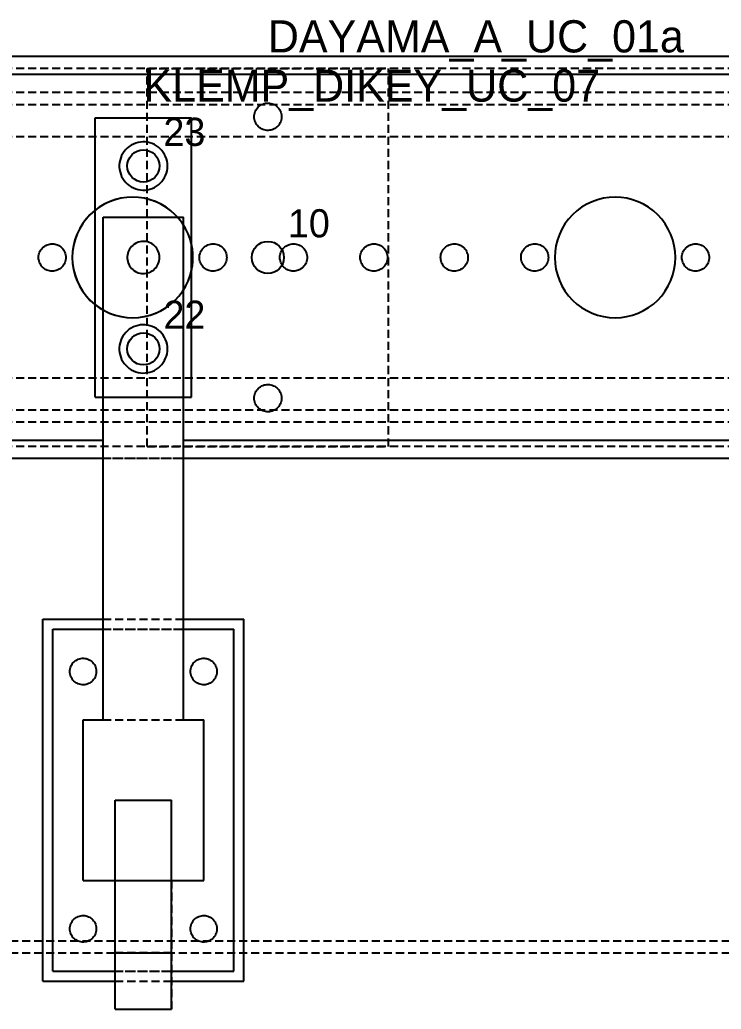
# Model space of a CAD drawing. Header units: metres. Extents: x -200 to 4040, y -1684 to 360.
# Drawn here: x 2793.4 to 2967.9, y -187 to 59.1 of the extents above; entities that cross this region are included whole.
import ezdxf

# ---------------------------------------------------------------- set-up
doc = ezdxf.new("R2010")
doc.units = ezdxf.units.M
doc.linetypes.add('DASHED2', pattern=[3, 2, -1])
for name, color, linetype in [('GIZLI', 8, 'DASHED2'), ('GORUNEN', 7, 'Continuous'), ('REFERANS', 6, 'Continuous'), ('TEGET', 9, 'Continuous'), ('YAZI', 3, 'Continuous')]:
    doc.layers.add(name, color=color, linetype=linetype)

msp = doc.modelspace()

# ---------------------------------------------------------------- linework, layer by layer
at = {"layer": 'GIZLI'}
for points in [[(3061.5, 50), (1121.5, 50)], [(3061.5, 50), (1121.5, 50)], [(3061.5, 50), (1121.5, 50)], [(3061.5, 47), (1121.5, 47)], [(3061.5, 47), (1121.5, 47)], [(3061.5, 47), (1121.5, 47)], [(3061.5, 47), (1121.5, 47)], [(2825.13, -47), (2825.13, 47)], [(2825.13, -47), (2825.13, 47)], [(2825.13, 47), (2885.13, 47)], [(2825.13, 47), (2885.13, 47)], [(2885.13, -47), (2885.13, 47)], [(2885.13, -47), (2885.13, 47)], [(3061.5, 41), (1121.5, 41)], [(3061.5, 38), (1121.5, 38)], [(2851.73, 35), (2851.747, 35.339), (2851.798, 35.674), (2851.881, 36.002), (2851.997, 36.321), (2852.144, 36.626), (2852.321, 36.915), (2852.526, 37.185), (2852.756, 37.434), (2853.011, 37.658), (2853.286, 37.856), (2853.579, 38.026), (2853.888, 38.165), (2854.21, 38.273), (2854.54, 38.348), (2854.876, 38.39), (2855.215, 38.399), (2855.553, 38.374), (2855.887, 38.315), (2856.213, 38.223), (2856.529, 38.099), (2856.83, 37.944), (2857.115, 37.761), (2857.38, 37.549), (2857.623, 37.313), (2857.841, 37.053), (2858.032, 36.773), (2858.194, 36.475), (2858.325, 36.163), (2858.425, 35.839), (2858.492, 35.507), (2858.526, 35.169), (2858.526, 34.831), (2858.492, 34.493), (2858.425, 34.161), (2858.325, 33.837), (2858.194, 33.525), (2858.032, 33.227), (2857.841, 32.947), (2857.623, 32.687), (2857.38, 32.451), (2857.115, 32.239), (2856.83, 32.056), (2856.529, 31.901), (2856.213, 31.777), (2855.887, 31.685), (2855.553, 31.626), (2855.215, 31.601), (2854.876, 31.61), (2854.54, 31.652), (2854.21, 31.727), (2853.888, 31.835), (2853.579, 31.974), (2853.286, 32.144), (2853.011, 32.342), (2852.756, 32.566), (2852.526, 32.815), (2852.321, 33.085), (2852.144, 33.374), (2851.997, 33.679), (2851.881, 33.998), (2851.798, 34.326), (2851.747, 34.661), (2851.73, 35)], [(2851.73, 35), (2851.747, 35.339), (2851.798, 35.674), (2851.881, 36.002), (2851.997, 36.321), (2852.144, 36.626), (2852.321, 36.915), (2852.526, 37.185), (2852.756, 37.434), (2853.011, 37.658), (2853.286, 37.856), (2853.579, 38.026), (2853.888, 38.165), (2854.21, 38.273), (2854.54, 38.348), (2854.876, 38.39), (2855.215, 38.399), (2855.553, 38.374), (2855.887, 38.315), (2856.213, 38.223), (2856.529, 38.099), (2856.83, 37.944), (2857.115, 37.761), (2857.38, 37.549), (2857.623, 37.313), (2857.841, 37.053), (2858.032, 36.773), (2858.194, 36.475), (2858.325, 36.163), (2858.425, 35.839), (2858.492, 35.507), (2858.526, 35.169), (2858.526, 34.831), (2858.492, 34.493), (2858.425, 34.161), (2858.325, 33.837), (2858.194, 33.525), (2858.032, 33.227), (2857.841, 32.947), (2857.623, 32.687), (2857.38, 32.451), (2857.115, 32.239), (2856.83, 32.056), (2856.529, 31.901), (2856.213, 31.777), (2855.887, 31.685), (2855.553, 31.626), (2855.215, 31.601), (2854.876, 31.61), (2854.54, 31.652), (2854.21, 31.727), (2853.888, 31.835), (2853.579, 31.974), (2853.286, 32.144), (2853.011, 32.342), (2852.756, 32.566), (2852.526, 32.815), (2852.321, 33.085), (2852.144, 33.374), (2851.997, 33.679), (2851.881, 33.998), (2851.798, 34.326), (2851.747, 34.661), (2851.73, 35)], [(2812.175, -34.75), (2812.175, 34.75)], [(2812.175, 34.75), (2836.175, 34.75)], [(2836.175, -34.75), (2836.175, 34.75)], [(3061.5, 30), (1121.5, 30)], [(3061.5, 30), (1121.5, 30)], [(2830.175, 22.75), (2830.145, 23.347), (2830.056, 23.939), (2829.908, 24.519), (2829.704, 25.081), (2829.444, 25.62), (2829.132, 26.13), (2828.771, 26.607), (2828.364, 27.045), (2827.916, 27.441), (2827.43, 27.79), (2826.912, 28.089), (2826.367, 28.335), (2825.8, 28.526), (2825.217, 28.659), (2824.623, 28.733), (2824.025, 28.748), (2823.429, 28.703), (2822.84, 28.6), (2822.264, 28.438), (2821.707, 28.219), (2821.175, 27.946), (2820.673, 27.622), (2820.205, 27.249), (2819.777, 26.831), (2819.392, 26.373), (2819.055, 25.879), (2818.769, 25.353), (2818.537, 24.802), (2818.361, 24.231), (2818.242, 23.644), (2818.182, 23.049), (2818.182, 22.451), (2818.242, 21.856), (2818.361, 21.269), (2818.537, 20.698), (2818.769, 20.147), (2819.055, 19.621), (2819.392, 19.127), (2819.777, 18.669), (2820.205, 18.251), (2820.673, 17.878), (2821.175, 17.554), (2821.707, 17.281), (2822.264, 17.062), (2822.84, 16.9), (2823.429, 16.797), (2824.025, 16.752), (2824.623, 16.767), (2825.217, 16.841), (2825.8, 16.974), (2826.367, 17.165), (2826.912, 17.411), (2827.43, 17.71), (2827.916, 18.059), (2828.364, 18.455), (2828.771, 18.893), (2829.132, 19.37), (2829.444, 19.88), (2829.704, 20.419), (2829.908, 20.981), (2830.056, 21.561), (2830.145, 22.153), (2830.175, 22.75)], [(2830.175, 22.75), (2830.145, 23.347), (2830.056, 23.939), (2829.908, 24.519), (2829.704, 25.081), (2829.444, 25.62), (2829.132, 26.13), (2828.771, 26.607), (2828.364, 27.045), (2827.916, 27.441), (2827.43, 27.79), (2826.912, 28.089), (2826.367, 28.335), (2825.8, 28.526), (2825.217, 28.659), (2824.623, 28.733), (2824.025, 28.748), (2823.429, 28.703), (2822.84, 28.6), (2822.264, 28.438), (2821.707, 28.219), (2821.175, 27.946), (2820.673, 27.622), (2820.205, 27.249), (2819.777, 26.831), (2819.392, 26.373), (2819.055, 25.879), (2818.769, 25.353), (2818.537, 24.802), (2818.361, 24.231), (2818.242, 23.644), (2818.182, 23.049), (2818.182, 22.451), (2818.242, 21.856), (2818.361, 21.269), (2818.537, 20.698), (2818.769, 20.147), (2819.055, 19.621), (2819.392, 19.127), (2819.777, 18.669), (2820.205, 18.251), (2820.673, 17.878), (2821.175, 17.554), (2821.707, 17.281), (2822.264, 17.062), (2822.84, 16.9), (2823.429, 16.797), (2824.025, 16.752), (2824.623, 16.767), (2825.217, 16.841), (2825.8, 16.974), (2826.367, 17.165), (2826.912, 17.411), (2827.43, 17.71), (2827.916, 18.059), (2828.364, 18.455), (2828.771, 18.893), (2829.132, 19.37), (2829.444, 19.88), (2829.704, 20.419), (2829.908, 20.981), (2830.056, 21.561), (2830.145, 22.153), (2830.175, 22.75)], [(2821.5, 15), (2820.03, 14.928), (2818.574, 14.712), (2817.146, 14.354), (2815.76, 13.858), (2814.429, 13.229), (2813.166, 12.472), (2811.984, 11.595), (2810.893, 10.607), (2809.905, 9.516), (2809.028, 8.334), (2808.271, 7.071), (2807.642, 5.74), (2807.146, 4.354), (2806.788, 2.926), (2806.572, 1.47), (2806.5, 0)], [(2821.5, 15), (2820.065, 14.931), (2818.642, 14.725), (2817.246, 14.384), (2815.89, 13.911), (2814.584, 13.311), (2813.342, 12.588), (2812.175, 11.749)], [(2836.175, 3.106), (2835.804, 4.517), (2835.297, 5.885), (2834.66, 7.197), (2833.899, 8.442), (2833.02, 9.607), (2832.032, 10.68), (2830.945, 11.653), (2829.768, 12.515), (2828.513, 13.259), (2827.192, 13.878), (2825.817, 14.365), (2824.401, 14.717), (2822.957, 14.929), (2821.5, 15)], [(2836.5, 0), (2836.428, 1.47), (2836.212, 2.926), (2835.854, 4.354), (2835.358, 5.74), (2834.729, 7.071), (2833.972, 8.334), (2833.095, 9.516), (2832.107, 10.607), (2831.016, 11.595), (2829.834, 12.472), (2828.571, 13.229), (2827.24, 13.858), (2825.854, 14.354), (2824.426, 14.712), (2822.97, 14.928), (2821.5, 15)], [(2941.5, 15), (2940.03, 14.928), (2938.574, 14.712), (2937.146, 14.354), (2935.76, 13.858), (2934.429, 13.229), (2933.166, 12.472), (2931.984, 11.595), (2930.893, 10.607), (2929.905, 9.516), (2929.028, 8.334), (2928.271, 7.071), (2927.642, 5.74), (2927.146, 4.354), (2926.788, 2.926), (2926.572, 1.47), (2926.5, 0)], [(2956.5, 0), (2956.428, 1.47), (2956.212, 2.926), (2955.854, 4.354), (2955.358, 5.74), (2954.729, 7.071), (2953.972, 8.334), (2953.095, 9.516), (2952.107, 10.607), (2951.016, 11.595), (2949.834, 12.472), (2948.571, 13.229), (2947.24, 13.858), (2945.854, 14.354), (2944.426, 14.712), (2942.97, 14.928), (2941.5, 15)], [(2814.175, -115), (2814.175, 10)], [(2814.175, 10), (2834.175, 10)], [(2834.175, -115), (2834.175, 10)], [(2799.87, -2.984), (2799.585, -2.81), (2799.319, -2.608), (2799.074, -2.382), (2798.852, -2.133), (2798.656, -1.863), (2798.487, -1.575), (2798.347, -1.272), (2798.238, -0.957), (2798.159, -0.633), (2798.113, -0.302), (2798.1, 0.031), (2798.12, 0.364), (2798.172, 0.694), (2798.256, 1.017), (2798.371, 1.33), (2798.516, 1.63), (2798.69, 1.915), (2798.892, 2.181), (2799.118, 2.426), (2799.367, 2.648), (2799.637, 2.844), (2799.925, 3.013), (2800.228, 3.153), (2800.543, 3.262), (2800.867, 3.341), (2801.198, 3.387), (2801.531, 3.4), (2801.864, 3.38), (2802.194, 3.328), (2802.517, 3.244), (2802.83, 3.129), (2803.13, 2.984)], [(2803.13, 2.984), (2803.415, 2.81), (2803.681, 2.608), (2803.926, 2.382), (2804.148, 2.133), (2804.344, 1.863), (2804.513, 1.575), (2804.653, 1.272), (2804.762, 0.957), (2804.841, 0.633), (2804.887, 0.302), (2804.9, -0.031), (2804.88, -0.364), (2804.828, -0.694), (2804.744, -1.017), (2804.629, -1.33), (2804.484, -1.63), (2804.31, -1.915), (2804.108, -2.181), (2803.882, -2.426), (2803.633, -2.648), (2803.363, -2.844), (2803.075, -3.013), (2802.772, -3.153), (2802.457, -3.262), (2802.133, -3.341), (2801.802, -3.387), (2801.469, -3.4), (2801.136, -3.38), (2800.806, -3.328), (2800.483, -3.244), (2800.17, -3.129), (2799.87, -2.984)], [(2828.175, 0), (2828.155, 0.398), (2828.096, 0.793), (2827.997, 1.179), (2827.861, 1.554), (2827.688, 1.913), (2827.48, 2.253), (2827.239, 2.571), (2826.968, 2.863), (2826.669, 3.127), (2826.345, 3.36), (2826, 3.559), (2825.636, 3.723), (2825.258, 3.85), (2824.87, 3.939), (2824.474, 3.989), (2824.075, 3.999), (2823.678, 3.969), (2823.285, 3.9), (2822.901, 3.792), (2822.53, 3.646), (2822.175, 3.464), (2821.84, 3.248), (2821.528, 2.999), (2821.243, 2.721), (2820.986, 2.415), (2820.762, 2.086), (2820.571, 1.736), (2820.416, 1.368), (2820.299, 0.987), (2820.22, 0.596), (2820.18, 0.199), (2820.18, -0.199), (2820.22, -0.596), (2820.299, -0.987), (2820.416, -1.368), (2820.571, -1.736), (2820.762, -2.086), (2820.986, -2.415), (2821.243, -2.721), (2821.528, -2.999), (2821.84, -3.248), (2822.175, -3.464), (2822.53, -3.646), (2822.901, -3.792), (2823.285, -3.9), (2823.678, -3.969), (2824.075, -3.999), (2824.474, -3.989), (2824.87, -3.939), (2825.258, -3.85), (2825.636, -3.723), (2826, -3.559), (2826.345, -3.36), (2826.669, -3.127), (2826.968, -2.863), (2827.239, -2.571), (2827.48, -2.253), (2827.688, -1.913), (2827.861, -1.554), (2827.997, -1.179), (2828.096, -0.793), (2828.155, -0.398), (2828.175, 0)], [(2828.175, 0), (2828.155, 0.398), (2828.096, 0.793), (2827.997, 1.179), (2827.861, 1.554), (2827.688, 1.913), (2827.48, 2.253), (2827.239, 2.571), (2826.968, 2.863), (2826.669, 3.127), (2826.345, 3.36), (2826, 3.559), (2825.636, 3.723), (2825.258, 3.85), (2824.87, 3.939), (2824.474, 3.989), (2824.075, 3.999), (2823.678, 3.969), (2823.285, 3.9), (2822.901, 3.792), (2822.53, 3.646), (2822.175, 3.464), (2821.84, 3.248), (2821.528, 2.999), (2821.243, 2.721), (2820.986, 2.415), (2820.762, 2.086), (2820.571, 1.736), (2820.416, 1.368), (2820.299, 0.987), (2820.22, 0.596), (2820.18, 0.199), (2820.18, -0.199), (2820.22, -0.596), (2820.299, -0.987), (2820.416, -1.368), (2820.571, -1.736), (2820.762, -2.086), (2820.986, -2.415), (2821.243, -2.721), (2821.528, -2.999), (2821.84, -3.248), (2822.175, -3.464), (2822.53, -3.646), (2822.901, -3.792), (2823.285, -3.9), (2823.678, -3.969), (2824.075, -3.999), (2824.474, -3.989), (2824.87, -3.939), (2825.258, -3.85), (2825.636, -3.723), (2826, -3.559), (2826.345, -3.36), (2826.669, -3.127), (2826.968, -2.863), (2827.239, -2.571), (2827.48, -2.253), (2827.688, -1.913), (2827.861, -1.554), (2827.997, -1.179), (2828.096, -0.793), (2828.155, -0.398), (2828.175, 0)], [(2839.87, -2.984), (2839.585, -2.81), (2839.319, -2.608), (2839.074, -2.382), (2838.852, -2.133), (2838.656, -1.863), (2838.487, -1.575), (2838.347, -1.272), (2838.238, -0.957), (2838.159, -0.633), (2838.113, -0.302), (2838.1, 0.031), (2838.12, 0.364), (2838.172, 0.694), (2838.256, 1.017), (2838.371, 1.33), (2838.516, 1.63), (2838.69, 1.915), (2838.892, 2.181), (2839.118, 2.426), (2839.367, 2.648), (2839.637, 2.844), (2839.925, 3.013), (2840.228, 3.153), (2840.543, 3.262), (2840.867, 3.341), (2841.198, 3.387), (2841.531, 3.4), (2841.864, 3.38), (2842.194, 3.328), (2842.517, 3.244), (2842.83, 3.129), (2843.13, 2.984)], [(2843.13, 2.984), (2843.415, 2.81), (2843.681, 2.608), (2843.926, 2.382), (2844.148, 2.133), (2844.344, 1.863), (2844.513, 1.575), (2844.653, 1.272), (2844.762, 0.957), (2844.841, 0.633), (2844.887, 0.302), (2844.9, -0.031), (2844.88, -0.364), (2844.828, -0.694), (2844.744, -1.017), (2844.629, -1.33), (2844.484, -1.63), (2844.31, -1.915), (2844.108, -2.181), (2843.882, -2.426), (2843.633, -2.648), (2843.363, -2.844), (2843.075, -3.013), (2842.772, -3.153), (2842.457, -3.262), (2842.133, -3.341), (2841.802, -3.387), (2841.469, -3.4), (2841.136, -3.38), (2840.806, -3.328), (2840.483, -3.244), (2840.17, -3.129), (2839.87, -2.984)], [(2859.87, -2.984), (2859.585, -2.81), (2859.319, -2.608), (2859.074, -2.382), (2858.852, -2.133), (2858.656, -1.863), (2858.487, -1.575), (2858.347, -1.272), (2858.238, -0.957), (2858.159, -0.633), (2858.113, -0.302), (2858.1, 0.031), (2858.12, 0.364), (2858.172, 0.694), (2858.256, 1.017), (2858.371, 1.33), (2858.516, 1.63), (2858.69, 1.915), (2858.892, 2.181), (2859.118, 2.426), (2859.367, 2.648), (2859.637, 2.844), (2859.925, 3.013), (2860.228, 3.153), (2860.543, 3.262), (2860.867, 3.341), (2861.198, 3.387), (2861.531, 3.4), (2861.864, 3.38), (2862.194, 3.328), (2862.517, 3.244), (2862.83, 3.129), (2863.13, 2.984)], [(2863.13, 2.984), (2863.415, 2.81), (2863.681, 2.608), (2863.926, 2.382), (2864.148, 2.133), (2864.344, 1.863), (2864.513, 1.575), (2864.653, 1.272), (2864.762, 0.957), (2864.841, 0.633), (2864.887, 0.302), (2864.9, -0.031), (2864.88, -0.364), (2864.828, -0.694), (2864.744, -1.017), (2864.629, -1.33), (2864.484, -1.63), (2864.31, -1.915), (2864.108, -2.181), (2863.882, -2.426), (2863.633, -2.648), (2863.363, -2.844), (2863.075, -3.013), (2862.772, -3.153), (2862.457, -3.262), (2862.133, -3.341), (2861.802, -3.387), (2861.469, -3.4), (2861.136, -3.38), (2860.806, -3.328), (2860.483, -3.244), (2860.17, -3.129), (2859.87, -2.984)], [(2879.87, -2.984), (2879.585, -2.81), (2879.319, -2.608), (2879.074, -2.382), (2878.852, -2.133), (2878.656, -1.863), (2878.487, -1.575), (2878.347, -1.272), (2878.238, -0.957), (2878.159, -0.633), (2878.113, -0.302), (2878.1, 0.031), (2878.12, 0.364), (2878.172, 0.694), (2878.256, 1.017), (2878.371, 1.33), (2878.516, 1.63), (2878.69, 1.915), (2878.892, 2.181), (2879.118, 2.426), (2879.367, 2.648), (2879.637, 2.844), (2879.925, 3.013), (2880.228, 3.153), (2880.543, 3.262), (2880.867, 3.341), (2881.198, 3.387), (2881.531, 3.4), (2881.864, 3.38), (2882.194, 3.328), (2882.517, 3.244), (2882.83, 3.129), (2883.13, 2.984)], [(2883.13, 2.984), (2883.415, 2.81), (2883.681, 2.608), (2883.926, 2.382), (2884.148, 2.133), (2884.344, 1.863), (2884.513, 1.575), (2884.653, 1.272), (2884.762, 0.957), (2884.841, 0.633), (2884.887, 0.302), (2884.9, -0.031), (2884.88, -0.364), (2884.828, -0.694), (2884.744, -1.017), (2884.629, -1.33), (2884.484, -1.63), (2884.31, -1.915), (2884.108, -2.181), (2883.882, -2.426), (2883.633, -2.648), (2883.363, -2.844), (2883.075, -3.013), (2882.772, -3.153), (2882.457, -3.262), (2882.133, -3.341), (2881.802, -3.387), (2881.469, -3.4), (2881.136, -3.38), (2880.806, -3.328), (2880.483, -3.244), (2880.17, -3.129), (2879.87, -2.984)], [(2899.87, -2.984), (2899.585, -2.81), (2899.319, -2.608), (2899.074, -2.382), (2898.852, -2.133), (2898.656, -1.863), (2898.487, -1.575), (2898.347, -1.272), (2898.238, -0.957), (2898.159, -0.633), (2898.113, -0.302), (2898.1, 0.031), (2898.12, 0.364), (2898.172, 0.694), (2898.256, 1.017), (2898.371, 1.33), (2898.516, 1.63), (2898.69, 1.915), (2898.892, 2.181), (2899.118, 2.426), (2899.367, 2.648), (2899.637, 2.844), (2899.925, 3.013), (2900.228, 3.153), (2900.543, 3.262), (2900.867, 3.341), (2901.198, 3.387), (2901.531, 3.4), (2901.864, 3.38), (2902.194, 3.328), (2902.517, 3.244), (2902.83, 3.129), (2903.13, 2.984)], [(2903.13, 2.984), (2903.415, 2.81), (2903.681, 2.608), (2903.926, 2.382), (2904.148, 2.133), (2904.344, 1.863), (2904.513, 1.575), (2904.653, 1.272), (2904.762, 0.957), (2904.841, 0.633), (2904.887, 0.302), (2904.9, -0.031), (2904.88, -0.364), (2904.828, -0.694), (2904.744, -1.017), (2904.629, -1.33), (2904.484, -1.63), (2904.31, -1.915), (2904.108, -2.181), (2903.882, -2.426), (2903.633, -2.648), (2903.363, -2.844), (2903.075, -3.013), (2902.772, -3.153), (2902.457, -3.262), (2902.133, -3.341), (2901.802, -3.387), (2901.469, -3.4), (2901.136, -3.38), (2900.806, -3.328), (2900.483, -3.244), (2900.17, -3.129), (2899.87, -2.984)], [(2919.87, -2.984), (2919.585, -2.81), (2919.319, -2.608), (2919.074, -2.382), (2918.852, -2.133), (2918.656, -1.863), (2918.487, -1.575), (2918.347, -1.272), (2918.238, -0.957), (2918.159, -0.633), (2918.113, -0.302), (2918.1, 0.031), (2918.12, 0.364), (2918.172, 0.694), (2918.256, 1.017), (2918.371, 1.33), (2918.516, 1.63), (2918.69, 1.915), (2918.892, 2.181), (2919.118, 2.426), (2919.367, 2.648), (2919.637, 2.844), (2919.925, 3.013), (2920.228, 3.153), (2920.543, 3.262), (2920.867, 3.341), (2921.198, 3.387), (2921.531, 3.4), (2921.864, 3.38), (2922.194, 3.328), (2922.517, 3.244), (2922.83, 3.129), (2923.13, 2.984)], [(2923.13, 2.984), (2923.415, 2.81), (2923.681, 2.608), (2923.926, 2.382), (2924.148, 2.133), (2924.344, 1.863), (2924.513, 1.575), (2924.653, 1.272), (2924.762, 0.957), (2924.841, 0.633), (2924.887, 0.302), (2924.9, -0.031), (2924.88, -0.364), (2924.828, -0.694), (2924.744, -1.017), (2924.629, -1.33), (2924.484, -1.63), (2924.31, -1.915), (2924.108, -2.181), (2923.882, -2.426), (2923.633, -2.648), (2923.363, -2.844), (2923.075, -3.013), (2922.772, -3.153), (2922.457, -3.262), (2922.133, -3.341), (2921.802, -3.387), (2921.469, -3.4), (2921.136, -3.38), (2920.806, -3.328), (2920.483, -3.244), (2920.17, -3.129), (2919.87, -2.984)], [(2959.87, -2.984), (2959.585, -2.81), (2959.319, -2.608), (2959.074, -2.382), (2958.852, -2.133), (2958.656, -1.863), (2958.487, -1.575), (2958.347, -1.272), (2958.238, -0.957), (2958.159, -0.633), (2958.113, -0.302), (2958.1, 0.031), (2958.12, 0.364), (2958.172, 0.694), (2958.256, 1.017), (2958.371, 1.33), (2958.516, 1.63), (2958.69, 1.915), (2958.892, 2.181), (2959.118, 2.426), (2959.367, 2.648), (2959.637, 2.844), (2959.925, 3.013), (2960.228, 3.153), (2960.543, 3.262), (2960.867, 3.341), (2961.198, 3.387), (2961.531, 3.4), (2961.864, 3.38), (2962.194, 3.328), (2962.517, 3.244), (2962.83, 3.129), (2963.13, 2.984)], [(2963.13, 2.984), (2963.415, 2.81), (2963.681, 2.608), (2963.926, 2.382), (2964.148, 2.133), (2964.344, 1.863), (2964.513, 1.575), (2964.653, 1.272), (2964.762, 0.957), (2964.841, 0.633), (2964.887, 0.302), (2964.9, -0.031), (2964.88, -0.364), (2964.828, -0.694), (2964.744, -1.017), (2964.629, -1.33), (2964.484, -1.63), (2964.31, -1.915), (2964.108, -2.181), (2963.882, -2.426), (2963.633, -2.648), (2963.363, -2.844), (2963.075, -3.013), (2962.772, -3.153), (2962.457, -3.262), (2962.133, -3.341), (2961.802, -3.387), (2961.469, -3.4), (2961.136, -3.38), (2960.806, -3.328), (2960.483, -3.244), (2960.17, -3.129), (2959.87, -2.984)], [(2806.5, 0), (2806.572, -1.47), (2806.788, -2.926), (2807.146, -4.354), (2807.642, -5.74), (2808.271, -7.071), (2809.028, -8.334), (2809.905, -9.516), (2810.893, -10.607), (2811.984, -11.595), (2813.166, -12.472), (2814.429, -13.229), (2815.76, -13.858), (2817.146, -14.354), (2818.574, -14.712), (2820.03, -14.928), (2821.5, -15)], [(2821.5, -15), (2822.97, -14.928), (2824.426, -14.712), (2825.854, -14.354), (2827.24, -13.858), (2828.571, -13.229), (2829.834, -12.472), (2831.016, -11.595), (2832.107, -10.607), (2833.095, -9.516), (2833.972, -8.334), (2834.729, -7.071), (2835.358, -5.74), (2835.854, -4.354), (2836.212, -2.926), (2836.428, -1.47), (2836.5, 0)], [(2926.5, 0), (2926.572, -1.47), (2926.788, -2.926), (2927.146, -4.354), (2927.642, -5.74), (2928.271, -7.071), (2929.028, -8.334), (2929.905, -9.516), (2930.893, -10.607), (2931.984, -11.595), (2933.166, -12.472), (2934.429, -13.229), (2935.76, -13.858), (2937.146, -14.354), (2938.574, -14.712), (2940.03, -14.928), (2941.5, -15)], [(2941.5, -15), (2942.97, -14.928), (2944.426, -14.712), (2945.854, -14.354), (2947.24, -13.858), (2948.571, -13.229), (2949.834, -12.472), (2951.016, -11.595), (2952.107, -10.607), (2953.095, -9.516), (2953.972, -8.334), (2954.729, -7.071), (2955.358, -5.74), (2955.854, -4.354), (2956.212, -2.926), (2956.428, -1.47), (2956.5, 0)], [(2821.5, -15), (2822.957, -14.929), (2824.401, -14.717), (2825.817, -14.365), (2827.192, -13.878), (2828.513, -13.259), (2829.768, -12.515), (2830.945, -11.653), (2832.032, -10.68), (2833.02, -9.607), (2833.899, -8.442), (2834.66, -7.197), (2835.297, -5.885), (2835.804, -4.517), (2836.175, -3.106)], [(2812.175, -11.749), (2813.342, -12.588), (2814.584, -13.311), (2815.89, -13.911), (2817.246, -14.384), (2818.642, -14.725), (2820.065, -14.931), (2821.5, -15)], [(2830.175, -22.75), (2830.145, -22.153), (2830.056, -21.561), (2829.908, -20.981), (2829.704, -20.419), (2829.444, -19.88), (2829.132, -19.37), (2828.771, -18.893), (2828.364, -18.455), (2827.916, -18.059), (2827.43, -17.71), (2826.912, -17.411), (2826.367, -17.165), (2825.8, -16.974), (2825.217, -16.841), (2824.623, -16.767), (2824.025, -16.752), (2823.429, -16.797), (2822.84, -16.9), (2822.264, -17.062), (2821.707, -17.281), (2821.175, -17.554), (2820.673, -17.878), (2820.205, -18.251), (2819.777, -18.669), (2819.392, -19.127), (2819.055, -19.621), (2818.769, -20.147), (2818.537, -20.698), (2818.361, -21.269), (2818.242, -21.856), (2818.182, -22.451), (2818.182, -23.049), (2818.242, -23.644), (2818.361, -24.231), (2818.537, -24.802), (2818.769, -25.353), (2819.055, -25.879), (2819.392, -26.373), (2819.777, -26.831), (2820.205, -27.249), (2820.673, -27.622), (2821.175, -27.946), (2821.707, -28.219), (2822.264, -28.438), (2822.84, -28.6), (2823.429, -28.703), (2824.025, -28.748), (2824.623, -28.733), (2825.217, -28.659), (2825.8, -28.526), (2826.367, -28.335), (2826.912, -28.089), (2827.43, -27.79), (2827.916, -27.441), (2828.364, -27.045), (2828.771, -26.607), (2829.132, -26.13), (2829.444, -25.62), (2829.704, -25.081), (2829.908, -24.519), (2830.056, -23.939), (2830.145, -23.347), (2830.175, -22.75)], [(2830.175, -22.75), (2830.145, -22.153), (2830.056, -21.561), (2829.908, -20.981), (2829.704, -20.419), (2829.444, -19.88), (2829.132, -19.37), (2828.771, -18.893), (2828.364, -18.455), (2827.916, -18.059), (2827.43, -17.71), (2826.912, -17.411), (2826.367, -17.165), (2825.8, -16.974), (2825.217, -16.841), (2824.623, -16.767), (2824.025, -16.752), (2823.429, -16.797), (2822.84, -16.9), (2822.264, -17.062), (2821.707, -17.281), (2821.175, -17.554), (2820.673, -17.878), (2820.205, -18.251), (2819.777, -18.669), (2819.392, -19.127), (2819.055, -19.621), (2818.769, -20.147), (2818.537, -20.698), (2818.361, -21.269), (2818.242, -21.856), (2818.182, -22.451), (2818.182, -23.049), (2818.242, -23.644), (2818.361, -24.231), (2818.537, -24.802), (2818.769, -25.353), (2819.055, -25.879), (2819.392, -26.373), (2819.777, -26.831), (2820.205, -27.249), (2820.673, -27.622), (2821.175, -27.946), (2821.707, -28.219), (2822.264, -28.438), (2822.84, -28.6), (2823.429, -28.703), (2824.025, -28.748), (2824.623, -28.733), (2825.217, -28.659), (2825.8, -28.526), (2826.367, -28.335), (2826.912, -28.089), (2827.43, -27.79), (2827.916, -27.441), (2828.364, -27.045), (2828.771, -26.607), (2829.132, -26.13), (2829.444, -25.62), (2829.704, -25.081), (2829.908, -24.519), (2830.056, -23.939), (2830.145, -23.347), (2830.175, -22.75)], [(3061.5, -30), (1121.5, -30)], [(3061.5, -30), (1121.5, -30)], [(2851.73, -35), (2851.747, -34.661), (2851.798, -34.326), (2851.881, -33.998), (2851.997, -33.679), (2852.144, -33.374), (2852.321, -33.085), (2852.526, -32.815), (2852.756, -32.566), (2853.011, -32.342), (2853.286, -32.144), (2853.579, -31.974), (2853.888, -31.835), (2854.21, -31.727), (2854.54, -31.652), (2854.876, -31.61), (2855.215, -31.601), (2855.553, -31.626), (2855.887, -31.685), (2856.213, -31.777), (2856.529, -31.901), (2856.83, -32.056), (2857.115, -32.239), (2857.38, -32.451), (2857.623, -32.687), (2857.841, -32.947), (2858.032, -33.227), (2858.194, -33.525), (2858.325, -33.837), (2858.425, -34.161), (2858.492, -34.493), (2858.526, -34.831), (2858.526, -35.169), (2858.492, -35.507), (2858.425, -35.839), (2858.325, -36.163), (2858.194, -36.475), (2858.032, -36.773), (2857.841, -37.053), (2857.623, -37.313), (2857.38, -37.549), (2857.115, -37.761), (2856.83, -37.944), (2856.529, -38.099), (2856.213, -38.223), (2855.887, -38.315), (2855.553, -38.374), (2855.215, -38.399), (2854.876, -38.39), (2854.54, -38.348), (2854.21, -38.273), (2853.888, -38.165), (2853.579, -38.026), (2853.286, -37.856), (2853.011, -37.658), (2852.756, -37.434), (2852.526, -37.185), (2852.321, -36.915), (2852.144, -36.626), (2851.997, -36.321), (2851.881, -36.002), (2851.798, -35.674), (2851.747, -35.339), (2851.73, -35)], [(2851.73, -35), (2851.747, -34.661), (2851.798, -34.326), (2851.881, -33.998), (2851.997, -33.679), (2852.144, -33.374), (2852.321, -33.085), (2852.526, -32.815), (2852.756, -32.566), (2853.011, -32.342), (2853.286, -32.144), (2853.579, -31.974), (2853.888, -31.835), (2854.21, -31.727), (2854.54, -31.652), (2854.876, -31.61), (2855.215, -31.601), (2855.553, -31.626), (2855.887, -31.685), (2856.213, -31.777), (2856.529, -31.901), (2856.83, -32.056), (2857.115, -32.239), (2857.38, -32.451), (2857.623, -32.687), (2857.841, -32.947), (2858.032, -33.227), (2858.194, -33.525), (2858.325, -33.837), (2858.425, -34.161), (2858.492, -34.493), (2858.526, -34.831), (2858.526, -35.169), (2858.492, -35.507), (2858.425, -35.839), (2858.325, -36.163), (2858.194, -36.475), (2858.032, -36.773), (2857.841, -37.053), (2857.623, -37.313), (2857.38, -37.549), (2857.115, -37.761), (2856.83, -37.944), (2856.529, -38.099), (2856.213, -38.223), (2855.887, -38.315), (2855.553, -38.374), (2855.215, -38.399), (2854.876, -38.39), (2854.54, -38.348), (2854.21, -38.273), (2853.888, -38.165), (2853.579, -38.026), (2853.286, -37.856), (2853.011, -37.658), (2852.756, -37.434), (2852.526, -37.185), (2852.321, -36.915), (2852.144, -36.626), (2851.997, -36.321), (2851.881, -36.002), (2851.798, -35.674), (2851.747, -35.339), (2851.73, -35)], [(2812.175, -34.75), (2836.175, -34.75)], [(2814.175, -34.75), (2834.175, -34.75)], [(3061.5, -38), (1121.5, -38)], [(3061.5, -41), (1121.5, -41)], [(3061.5, -47), (1121.5, -47)], [(3061.5, -47), (1121.5, -47)], [(3061.5, -47), (1121.5, -47)], [(3061.5, -47), (1121.5, -47)], [(2825.13, -47), (2885.13, -47)], [(2825.13, -47), (2885.13, -47)], [(3061.5, -50), (1121.5, -50)], [(3061.5, -50), (1121.5, -50)], [(3061.5, -50), (1121.5, -50)], [(2834.175, -50), (2814.175, -50)], [(2799.175, -180), (2799.175, -90)], [(2799.175, -90), (2849.175, -90)], [(2814.175, -90), (2834.175, -90)], [(2849.175, -180), (2849.175, -90)], [(2801.675, -177.5), (2801.675, -92.5)], [(2801.675, -92.5), (2846.675, -92.5)], [(2814.175, -92.5), (2834.175, -92.5)], [(2846.675, -177.5), (2846.675, -92.5)], [(2805.875, -103), (2805.891, -102.671), (2805.94, -102.346), (2806.022, -102.027), (2806.134, -101.718), (2806.277, -101.422), (2806.448, -101.141), (2806.647, -100.879), (2806.871, -100.638), (2807.117, -100.42), (2807.385, -100.228), (2807.67, -100.063), (2807.969, -99.928), (2808.281, -99.823), (2808.602, -99.75), (2808.928, -99.709), (2809.257, -99.701), (2809.585, -99.726), (2809.909, -99.783), (2810.226, -99.872), (2810.532, -99.992), (2810.825, -100.142), (2811.101, -100.321), (2811.359, -100.526), (2811.594, -100.755), (2811.806, -101.007), (2811.991, -101.279), (2812.148, -101.568), (2812.276, -101.871), (2812.373, -102.186), (2812.438, -102.508), (2812.471, -102.836), (2812.471, -103.164), (2812.438, -103.492), (2812.373, -103.814), (2812.276, -104.129), (2812.148, -104.432), (2811.991, -104.721), (2811.806, -104.993), (2811.594, -105.245), (2811.359, -105.474), (2811.101, -105.679), (2810.825, -105.858), (2810.532, -106.008), (2810.226, -106.128), (2809.909, -106.217), (2809.585, -106.274), (2809.257, -106.299), (2808.928, -106.291), (2808.602, -106.25), (2808.281, -106.177), (2807.969, -106.072), (2807.67, -105.937), (2807.385, -105.772), (2807.117, -105.58), (2806.871, -105.362), (2806.647, -105.121), (2806.448, -104.859), (2806.277, -104.578), (2806.134, -104.282), (2806.022, -103.973), (2805.94, -103.654), (2805.891, -103.329), (2805.875, -103)], [(2835.875, -103), (2835.891, -102.671), (2835.94, -102.346), (2836.022, -102.027), (2836.134, -101.718), (2836.277, -101.422), (2836.448, -101.141), (2836.647, -100.879), (2836.871, -100.638), (2837.117, -100.42), (2837.385, -100.228), (2837.67, -100.063), (2837.969, -99.928), (2838.281, -99.823), (2838.602, -99.75), (2838.928, -99.709), (2839.257, -99.701), (2839.585, -99.726), (2839.909, -99.783), (2840.226, -99.872), (2840.532, -99.992), (2840.825, -100.142), (2841.101, -100.321), (2841.359, -100.526), (2841.594, -100.755), (2841.806, -101.007), (2841.991, -101.279), (2842.148, -101.568), (2842.276, -101.871), (2842.373, -102.186), (2842.438, -102.508), (2842.471, -102.836), (2842.471, -103.164), (2842.438, -103.492), (2842.373, -103.814), (2842.276, -104.129), (2842.148, -104.432), (2841.991, -104.721), (2841.806, -104.993), (2841.594, -105.245), (2841.359, -105.474), (2841.101, -105.679), (2840.825, -105.858), (2840.532, -106.008), (2840.226, -106.128), (2839.909, -106.217), (2839.585, -106.274), (2839.257, -106.299), (2838.928, -106.291), (2838.602, -106.25), (2838.281, -106.177), (2837.969, -106.072), (2837.67, -105.937), (2837.385, -105.772), (2837.117, -105.58), (2836.871, -105.362), (2836.647, -105.121), (2836.448, -104.859), (2836.277, -104.578), (2836.134, -104.282), (2836.022, -103.973), (2835.94, -103.654), (2835.891, -103.329), (2835.875, -103)], [(2809.175, -155), (2809.175, -115)], [(2814.175, -115), (2834.175, -115)], [(2814.175, -115), (2834.175, -115)], [(2839.175, -155), (2839.175, -115)], [(2817.175, -135), (2831.175, -135)], [(2817.175, -155), (2817.175, -135)], [(2831.175, -155), (2831.175, -135)], [(2809.175, -155), (2839.175, -155)], [(2817.175, -155), (2831.175, -155)], [(2817.175, -187), (2817.175, -155)], [(2831.175, -155), (2831.175, -187)], [(2805.875, -167), (2805.891, -166.671), (2805.94, -166.346), (2806.022, -166.027), (2806.134, -165.718), (2806.277, -165.422), (2806.448, -165.141), (2806.647, -164.879), (2806.871, -164.638), (2807.117, -164.42), (2807.385, -164.228), (2807.67, -164.063), (2807.969, -163.928), (2808.281, -163.823), (2808.602, -163.75), (2808.928, -163.709), (2809.257, -163.701), (2809.585, -163.726), (2809.909, -163.783), (2810.226, -163.872), (2810.532, -163.992), (2810.825, -164.142), (2811.101, -164.321), (2811.359, -164.526), (2811.594, -164.755), (2811.806, -165.007), (2811.991, -165.279), (2812.148, -165.568), (2812.276, -165.871), (2812.373, -166.186), (2812.438, -166.508), (2812.471, -166.836), (2812.471, -167.164), (2812.438, -167.492), (2812.373, -167.814), (2812.276, -168.129), (2812.148, -168.432), (2811.991, -168.721), (2811.806, -168.993), (2811.594, -169.245), (2811.359, -169.474), (2811.101, -169.679), (2810.825, -169.858), (2810.532, -170.008), (2810.226, -170.128), (2809.909, -170.217), (2809.585, -170.274), (2809.257, -170.299), (2808.928, -170.291), (2808.602, -170.25), (2808.281, -170.177), (2807.969, -170.072), (2807.67, -169.937), (2807.385, -169.772), (2807.117, -169.58), (2806.871, -169.362), (2806.647, -169.121), (2806.448, -168.859), (2806.277, -168.578), (2806.134, -168.282), (2806.022, -167.973), (2805.94, -167.654), (2805.891, -167.329), (2805.875, -167)], [(2835.875, -167), (2835.891, -166.671), (2835.94, -166.346), (2836.022, -166.027), (2836.134, -165.718), (2836.277, -165.422), (2836.448, -165.141), (2836.647, -164.879), (2836.871, -164.638), (2837.117, -164.42), (2837.385, -164.228), (2837.67, -164.063), (2837.969, -163.928), (2838.281, -163.823), (2838.602, -163.75), (2838.928, -163.709), (2839.257, -163.701), (2839.585, -163.726), (2839.909, -163.783), (2840.226, -163.872), (2840.532, -163.992), (2840.825, -164.142), (2841.101, -164.321), (2841.359, -164.526), (2841.594, -164.755), (2841.806, -165.007), (2841.991, -165.279), (2842.148, -165.568), (2842.276, -165.871), (2842.373, -166.186), (2842.438, -166.508), (2842.471, -166.836), (2842.471, -167.164), (2842.438, -167.492), (2842.373, -167.814), (2842.276, -168.129), (2842.148, -168.432), (2841.991, -168.721), (2841.806, -168.993), (2841.594, -169.245), (2841.359, -169.474), (2841.101, -169.679), (2840.825, -169.858), (2840.532, -170.008), (2840.226, -170.128), (2839.909, -170.217), (2839.585, -170.274), (2839.257, -170.299), (2838.928, -170.291), (2838.602, -170.25), (2838.281, -170.177), (2837.969, -170.072), (2837.67, -169.937), (2837.385, -169.772), (2837.117, -169.58), (2836.871, -169.362), (2836.647, -169.121), (2836.448, -168.859), (2836.277, -168.578), (2836.134, -168.282), (2836.022, -167.973), (2835.94, -167.654), (2835.891, -167.329), (2835.875, -167)], [(-80, -170), (3320, -170)], [(-80, -170), (3320, -170)], [(-80, -173), (3320, -173)], [(-80, -173), (3320, -173)], [(2831.175, -173), (2817.175, -173)], [(2801.675, -177.5), (2846.675, -177.5)], [(2817.175, -177.5), (2831.175, -177.5)], [(2799.175, -180), (2849.175, -180)], [(2817.175, -180), (2831.175, -180)], [(2817.175, -187), (2831.175, -187)]]:
    msp.add_lwpolyline(points, dxfattribs=at)
at = {"layer": 'GORUNEN'}
for points in [[(3058.5, 50), (2630, 50)], [(2812.175, -34.75), (2812.175, 34.75)], [(2812.175, 34.75), (2836.175, 34.75)], [(2836.175, -34.75), (2836.175, 34.75)], [(2941.5, 15), (2940.03, 14.928), (2938.574, 14.712), (2937.146, 14.354), (2935.76, 13.858), (2934.429, 13.229), (2933.166, 12.472), (2931.984, 11.595), (2930.893, 10.607), (2929.905, 9.516), (2929.028, 8.334), (2928.271, 7.071), (2927.642, 5.74), (2927.146, 4.354), (2926.788, 2.926), (2926.572, 1.47), (2926.5, 0)], [(2956.5, 0), (2956.428, 1.47), (2956.212, 2.926), (2955.854, 4.354), (2955.358, 5.74), (2954.729, 7.071), (2953.972, 8.334), (2953.095, 9.516), (2952.107, 10.607), (2951.016, 11.595), (2949.834, 12.472), (2948.571, 13.229), (2947.24, 13.858), (2945.854, 14.354), (2944.426, 14.712), (2942.97, 14.928), (2941.5, 15)], [(2812.175, 11.749), (2811.049, 10.76), (2810.027, 9.663), (2809.12, 8.469), (2808.336, 7.191), (2807.684, 5.841), (2807.17, 4.432), (2806.799, 2.98), (2806.575, 1.497), (2806.5, 0)], [(2814.175, -115), (2814.175, 10)], [(2814.175, 10), (2834.175, 10)], [(2834.175, -115), (2834.175, 10)], [(2799.87, -2.984), (2799.585, -2.81), (2799.319, -2.608), (2799.074, -2.382), (2798.852, -2.133), (2798.656, -1.863), (2798.487, -1.575), (2798.347, -1.272), (2798.238, -0.957), (2798.159, -0.633), (2798.113, -0.302), (2798.1, 0.031), (2798.12, 0.364), (2798.172, 0.694), (2798.256, 1.017), (2798.371, 1.33), (2798.516, 1.63), (2798.69, 1.915), (2798.892, 2.181), (2799.118, 2.426), (2799.367, 2.648), (2799.637, 2.844), (2799.925, 3.013), (2800.228, 3.153), (2800.543, 3.262), (2800.867, 3.341), (2801.198, 3.387), (2801.531, 3.4), (2801.864, 3.38), (2802.194, 3.328), (2802.517, 3.244), (2802.83, 3.129), (2803.13, 2.984)], [(2803.13, 2.984), (2803.415, 2.81), (2803.681, 2.608), (2803.926, 2.382), (2804.148, 2.133), (2804.344, 1.863), (2804.513, 1.575), (2804.653, 1.272), (2804.762, 0.957), (2804.841, 0.633), (2804.887, 0.302), (2804.9, -0.031), (2804.88, -0.364), (2804.828, -0.694), (2804.744, -1.017), (2804.629, -1.33), (2804.484, -1.63), (2804.31, -1.915), (2804.108, -2.181), (2803.882, -2.426), (2803.633, -2.648), (2803.363, -2.844), (2803.075, -3.013), (2802.772, -3.153), (2802.457, -3.262), (2802.133, -3.341), (2801.802, -3.387), (2801.469, -3.4), (2801.136, -3.38), (2800.806, -3.328), (2800.483, -3.244), (2800.17, -3.129), (2799.87, -2.984)], [(2836.5, 0), (2836.464, 1.042), (2836.355, 2.079), (2836.175, 3.106)], [(2839.87, -2.984), (2839.585, -2.81), (2839.319, -2.608), (2839.074, -2.382), (2838.852, -2.133), (2838.656, -1.863), (2838.487, -1.575), (2838.347, -1.272), (2838.238, -0.957), (2838.159, -0.633), (2838.113, -0.302), (2838.1, 0.031), (2838.12, 0.364), (2838.172, 0.694), (2838.256, 1.017), (2838.371, 1.33), (2838.516, 1.63), (2838.69, 1.915), (2838.892, 2.181), (2839.118, 2.426), (2839.367, 2.648), (2839.637, 2.844), (2839.925, 3.013), (2840.228, 3.153), (2840.543, 3.262), (2840.867, 3.341), (2841.198, 3.387), (2841.531, 3.4), (2841.864, 3.38), (2842.194, 3.328), (2842.517, 3.244), (2842.83, 3.129), (2843.13, 2.984)], [(2843.13, 2.984), (2843.415, 2.81), (2843.681, 2.608), (2843.926, 2.382), (2844.148, 2.133), (2844.344, 1.863), (2844.513, 1.575), (2844.653, 1.272), (2844.762, 0.957), (2844.841, 0.633), (2844.887, 0.302), (2844.9, -0.031), (2844.88, -0.364), (2844.828, -0.694), (2844.744, -1.017), (2844.629, -1.33), (2844.484, -1.63), (2844.31, -1.915), (2844.108, -2.181), (2843.882, -2.426), (2843.633, -2.648), (2843.363, -2.844), (2843.075, -3.013), (2842.772, -3.153), (2842.457, -3.262), (2842.133, -3.341), (2841.802, -3.387), (2841.469, -3.4), (2841.136, -3.38), (2840.806, -3.328), (2840.483, -3.244), (2840.17, -3.129), (2839.87, -2.984)], [(2859.87, -2.984), (2859.585, -2.81), (2859.319, -2.608), (2859.074, -2.382), (2858.852, -2.133), (2858.656, -1.863), (2858.487, -1.575), (2858.347, -1.272), (2858.238, -0.957), (2858.159, -0.633), (2858.113, -0.302), (2858.1, 0.031), (2858.12, 0.364), (2858.172, 0.694), (2858.256, 1.017), (2858.371, 1.33), (2858.516, 1.63), (2858.69, 1.915), (2858.892, 2.181), (2859.118, 2.426), (2859.367, 2.648), (2859.637, 2.844), (2859.925, 3.013), (2860.228, 3.153), (2860.543, 3.262), (2860.867, 3.341), (2861.198, 3.387), (2861.531, 3.4), (2861.864, 3.38), (2862.194, 3.328), (2862.517, 3.244), (2862.83, 3.129), (2863.13, 2.984)], [(2863.13, 2.984), (2863.415, 2.81), (2863.681, 2.608), (2863.926, 2.382), (2864.148, 2.133), (2864.344, 1.863), (2864.513, 1.575), (2864.653, 1.272), (2864.762, 0.957), (2864.841, 0.633), (2864.887, 0.302), (2864.9, -0.031), (2864.88, -0.364), (2864.828, -0.694), (2864.744, -1.017), (2864.629, -1.33), (2864.484, -1.63), (2864.31, -1.915), (2864.108, -2.181), (2863.882, -2.426), (2863.633, -2.648), (2863.363, -2.844), (2863.075, -3.013), (2862.772, -3.153), (2862.457, -3.262), (2862.133, -3.341), (2861.802, -3.387), (2861.469, -3.4), (2861.136, -3.38), (2860.806, -3.328), (2860.483, -3.244), (2860.17, -3.129), (2859.87, -2.984)], [(2879.87, -2.984), (2879.585, -2.81), (2879.319, -2.608), (2879.074, -2.382), (2878.852, -2.133), (2878.656, -1.863), (2878.487, -1.575), (2878.347, -1.272), (2878.238, -0.957), (2878.159, -0.633), (2878.113, -0.302), (2878.1, 0.031), (2878.12, 0.364), (2878.172, 0.694), (2878.256, 1.017), (2878.371, 1.33), (2878.516, 1.63), (2878.69, 1.915), (2878.892, 2.181), (2879.118, 2.426), (2879.367, 2.648), (2879.637, 2.844), (2879.925, 3.013), (2880.228, 3.153), (2880.543, 3.262), (2880.867, 3.341), (2881.198, 3.387), (2881.531, 3.4), (2881.864, 3.38), (2882.194, 3.328), (2882.517, 3.244), (2882.83, 3.129), (2883.13, 2.984)], [(2883.13, 2.984), (2883.415, 2.81), (2883.681, 2.608), (2883.926, 2.382), (2884.148, 2.133), (2884.344, 1.863), (2884.513, 1.575), (2884.653, 1.272), (2884.762, 0.957), (2884.841, 0.633), (2884.887, 0.302), (2884.9, -0.031), (2884.88, -0.364), (2884.828, -0.694), (2884.744, -1.017), (2884.629, -1.33), (2884.484, -1.63), (2884.31, -1.915), (2884.108, -2.181), (2883.882, -2.426), (2883.633, -2.648), (2883.363, -2.844), (2883.075, -3.013), (2882.772, -3.153), (2882.457, -3.262), (2882.133, -3.341), (2881.802, -3.387), (2881.469, -3.4), (2881.136, -3.38), (2880.806, -3.328), (2880.483, -3.244), (2880.17, -3.129), (2879.87, -2.984)], [(2899.87, -2.984), (2899.585, -2.81), (2899.319, -2.608), (2899.074, -2.382), (2898.852, -2.133), (2898.656, -1.863), (2898.487, -1.575), (2898.347, -1.272), (2898.238, -0.957), (2898.159, -0.633), (2898.113, -0.302), (2898.1, 0.031), (2898.12, 0.364), (2898.172, 0.694), (2898.256, 1.017), (2898.371, 1.33), (2898.516, 1.63), (2898.69, 1.915), (2898.892, 2.181), (2899.118, 2.426), (2899.367, 2.648), (2899.637, 2.844), (2899.925, 3.013), (2900.228, 3.153), (2900.543, 3.262), (2900.867, 3.341), (2901.198, 3.387), (2901.531, 3.4), (2901.864, 3.38), (2902.194, 3.328), (2902.517, 3.244), (2902.83, 3.129), (2903.13, 2.984)], [(2903.13, 2.984), (2903.415, 2.81), (2903.681, 2.608), (2903.926, 2.382), (2904.148, 2.133), (2904.344, 1.863), (2904.513, 1.575), (2904.653, 1.272), (2904.762, 0.957), (2904.841, 0.633), (2904.887, 0.302), (2904.9, -0.031), (2904.88, -0.364), (2904.828, -0.694), (2904.744, -1.017), (2904.629, -1.33), (2904.484, -1.63), (2904.31, -1.915), (2904.108, -2.181), (2903.882, -2.426), (2903.633, -2.648), (2903.363, -2.844), (2903.075, -3.013), (2902.772, -3.153), (2902.457, -3.262), (2902.133, -3.341), (2901.802, -3.387), (2901.469, -3.4), (2901.136, -3.38), (2900.806, -3.328), (2900.483, -3.244), (2900.17, -3.129), (2899.87, -2.984)], [(2919.87, -2.984), (2919.585, -2.81), (2919.319, -2.608), (2919.074, -2.382), (2918.852, -2.133), (2918.656, -1.863), (2918.487, -1.575), (2918.347, -1.272), (2918.238, -0.957), (2918.159, -0.633), (2918.113, -0.302), (2918.1, 0.031), (2918.12, 0.364), (2918.172, 0.694), (2918.256, 1.017), (2918.371, 1.33), (2918.516, 1.63), (2918.69, 1.915), (2918.892, 2.181), (2919.118, 2.426), (2919.367, 2.648), (2919.637, 2.844), (2919.925, 3.013), (2920.228, 3.153), (2920.543, 3.262), (2920.867, 3.341), (2921.198, 3.387), (2921.531, 3.4), (2921.864, 3.38), (2922.194, 3.328), (2922.517, 3.244), (2922.83, 3.129), (2923.13, 2.984)], [(2923.13, 2.984), (2923.415, 2.81), (2923.681, 2.608), (2923.926, 2.382), (2924.148, 2.133), (2924.344, 1.863), (2924.513, 1.575), (2924.653, 1.272), (2924.762, 0.957), (2924.841, 0.633), (2924.887, 0.302), (2924.9, -0.031), (2924.88, -0.364), (2924.828, -0.694), (2924.744, -1.017), (2924.629, -1.33), (2924.484, -1.63), (2924.31, -1.915), (2924.108, -2.181), (2923.882, -2.426), (2923.633, -2.648), (2923.363, -2.844), (2923.075, -3.013), (2922.772, -3.153), (2922.457, -3.262), (2922.133, -3.341), (2921.802, -3.387), (2921.469, -3.4), (2921.136, -3.38), (2920.806, -3.328), (2920.483, -3.244), (2920.17, -3.129), (2919.87, -2.984)], [(2959.87, -2.984), (2959.585, -2.81), (2959.319, -2.608), (2959.074, -2.382), (2958.852, -2.133), (2958.656, -1.863), (2958.487, -1.575), (2958.347, -1.272), (2958.238, -0.957), (2958.159, -0.633), (2958.113, -0.302), (2958.1, 0.031), (2958.12, 0.364), (2958.172, 0.694), (2958.256, 1.017), (2958.371, 1.33), (2958.516, 1.63), (2958.69, 1.915), (2958.892, 2.181), (2959.118, 2.426), (2959.367, 2.648), (2959.637, 2.844), (2959.925, 3.013), (2960.228, 3.153), (2960.543, 3.262), (2960.867, 3.341), (2961.198, 3.387), (2961.531, 3.4), (2961.864, 3.38), (2962.194, 3.328), (2962.517, 3.244), (2962.83, 3.129), (2963.13, 2.984)], [(2963.13, 2.984), (2963.415, 2.81), (2963.681, 2.608), (2963.926, 2.382), (2964.148, 2.133), (2964.344, 1.863), (2964.513, 1.575), (2964.653, 1.272), (2964.762, 0.957), (2964.841, 0.633), (2964.887, 0.302), (2964.9, -0.031), (2964.88, -0.364), (2964.828, -0.694), (2964.744, -1.017), (2964.629, -1.33), (2964.484, -1.63), (2964.31, -1.915), (2964.108, -2.181), (2963.882, -2.426), (2963.633, -2.648), (2963.363, -2.844), (2963.075, -3.013), (2962.772, -3.153), (2962.457, -3.262), (2962.133, -3.341), (2961.802, -3.387), (2961.469, -3.4), (2961.136, -3.38), (2960.806, -3.328), (2960.483, -3.244), (2960.17, -3.129), (2959.87, -2.984)], [(2806.5, 0), (2806.575, -1.497), (2806.799, -2.98), (2807.17, -4.432), (2807.684, -5.841), (2808.336, -7.191), (2809.12, -8.469), (2810.027, -9.663), (2811.049, -10.76), (2812.175, -11.749)], [(2836.175, -3.106), (2836.355, -2.079), (2836.464, -1.042), (2836.5, 0)], [(2926.5, 0), (2926.572, -1.47), (2926.788, -2.926), (2927.146, -4.354), (2927.642, -5.74), (2928.271, -7.071), (2929.028, -8.334), (2929.905, -9.516), (2930.893, -10.607), (2931.984, -11.595), (2933.166, -12.472), (2934.429, -13.229), (2935.76, -13.858), (2937.146, -14.354), (2938.574, -14.712), (2940.03, -14.928), (2941.5, -15)], [(2941.5, -15), (2942.97, -14.928), (2944.426, -14.712), (2945.854, -14.354), (2947.24, -13.858), (2948.571, -13.229), (2949.834, -12.472), (2951.016, -11.595), (2952.107, -10.607), (2953.095, -9.516), (2953.972, -8.334), (2954.729, -7.071), (2955.358, -5.74), (2955.854, -4.354), (2956.212, -2.926), (2956.428, -1.47), (2956.5, 0)], [(2812.175, -34.75), (2814.175, -34.75)], [(2834.175, -34.75), (2836.175, -34.75)], [(2814.175, -50), (2630, -50)], [(3058.5, -50), (2834.175, -50)], [(2799.175, -180), (2799.175, -90)], [(2799.175, -90), (2814.175, -90)], [(2834.175, -90), (2849.175, -90)], [(2849.175, -180), (2849.175, -90)], [(2801.675, -177.5), (2801.675, -92.5)], [(2801.675, -92.5), (2814.175, -92.5)], [(2834.175, -92.5), (2846.675, -92.5)], [(2846.675, -177.5), (2846.675, -92.5)], [(2805.875, -103), (2805.891, -102.671), (2805.94, -102.346), (2806.022, -102.027), (2806.134, -101.718), (2806.277, -101.422), (2806.448, -101.141), (2806.647, -100.879), (2806.871, -100.638), (2807.117, -100.42), (2807.385, -100.228), (2807.67, -100.063), (2807.969, -99.928), (2808.281, -99.823), (2808.602, -99.75), (2808.928, -99.709), (2809.257, -99.701), (2809.585, -99.726), (2809.909, -99.783), (2810.226, -99.872), (2810.532, -99.992), (2810.825, -100.142), (2811.101, -100.321), (2811.359, -100.526), (2811.594, -100.755), (2811.806, -101.007), (2811.991, -101.279), (2812.148, -101.568), (2812.276, -101.871), (2812.373, -102.186), (2812.438, -102.508), (2812.471, -102.836), (2812.471, -103.164), (2812.438, -103.492), (2812.373, -103.814), (2812.276, -104.129), (2812.148, -104.432), (2811.991, -104.721), (2811.806, -104.993), (2811.594, -105.245), (2811.359, -105.474), (2811.101, -105.679), (2810.825, -105.858), (2810.532, -106.008), (2810.226, -106.128), (2809.909, -106.217), (2809.585, -106.274), (2809.257, -106.299), (2808.928, -106.291), (2808.602, -106.25), (2808.281, -106.177), (2807.969, -106.072), (2807.67, -105.937), (2807.385, -105.772), (2807.117, -105.58), (2806.871, -105.362), (2806.647, -105.121), (2806.448, -104.859), (2806.277, -104.578), (2806.134, -104.282), (2806.022, -103.973), (2805.94, -103.654), (2805.891, -103.329), (2805.875, -103)], [(2835.875, -103), (2835.891, -102.671), (2835.94, -102.346), (2836.022, -102.027), (2836.134, -101.718), (2836.277, -101.422), (2836.448, -101.141), (2836.647, -100.879), (2836.871, -100.638), (2837.117, -100.42), (2837.385, -100.228), (2837.67, -100.063), (2837.969, -99.928), (2838.281, -99.823), (2838.602, -99.75), (2838.928, -99.709), (2839.257, -99.701), (2839.585, -99.726), (2839.909, -99.783), (2840.226, -99.872), (2840.532, -99.992), (2840.825, -100.142), (2841.101, -100.321), (2841.359, -100.526), (2841.594, -100.755), (2841.806, -101.007), (2841.991, -101.279), (2842.148, -101.568), (2842.276, -101.871), (2842.373, -102.186), (2842.438, -102.508), (2842.471, -102.836), (2842.471, -103.164), (2842.438, -103.492), (2842.373, -103.814), (2842.276, -104.129), (2842.148, -104.432), (2841.991, -104.721), (2841.806, -104.993), (2841.594, -105.245), (2841.359, -105.474), (2841.101, -105.679), (2840.825, -105.858), (2840.532, -106.008), (2840.226, -106.128), (2839.909, -106.217), (2839.585, -106.274), (2839.257, -106.299), (2838.928, -106.291), (2838.602, -106.25), (2838.281, -106.177), (2837.969, -106.072), (2837.67, -105.937), (2837.385, -105.772), (2837.117, -105.58), (2836.871, -105.362), (2836.647, -105.121), (2836.448, -104.859), (2836.277, -104.578), (2836.134, -104.282), (2836.022, -103.973), (2835.94, -103.654), (2835.891, -103.329), (2835.875, -103)], [(2809.175, -115), (2814.175, -115)], [(2809.175, -115), (2814.175, -115)], [(2809.175, -155), (2809.175, -115)], [(2834.175, -115), (2839.175, -115)], [(2834.175, -115), (2839.175, -115)], [(2839.175, -155), (2839.175, -115)], [(2817.175, -135), (2831.175, -135)], [(2817.175, -173), (2817.175, -135)], [(2831.175, -173), (2831.175, -135)], [(2809.175, -155), (2817.175, -155)], [(2831.175, -155), (2839.175, -155)], [(2805.875, -167), (2805.891, -166.671), (2805.94, -166.346), (2806.022, -166.027), (2806.134, -165.718), (2806.277, -165.422), (2806.448, -165.141), (2806.647, -164.879), (2806.871, -164.638), (2807.117, -164.42), (2807.385, -164.228), (2807.67, -164.063), (2807.969, -163.928), (2808.281, -163.823), (2808.602, -163.75), (2808.928, -163.709), (2809.257, -163.701), (2809.585, -163.726), (2809.909, -163.783), (2810.226, -163.872), (2810.532, -163.992), (2810.825, -164.142), (2811.101, -164.321), (2811.359, -164.526), (2811.594, -164.755), (2811.806, -165.007), (2811.991, -165.279), (2812.148, -165.568), (2812.276, -165.871), (2812.373, -166.186), (2812.438, -166.508), (2812.471, -166.836), (2812.471, -167.164), (2812.438, -167.492), (2812.373, -167.814), (2812.276, -168.129), (2812.148, -168.432), (2811.991, -168.721), (2811.806, -168.993), (2811.594, -169.245), (2811.359, -169.474), (2811.101, -169.679), (2810.825, -169.858), (2810.532, -170.008), (2810.226, -170.128), (2809.909, -170.217), (2809.585, -170.274), (2809.257, -170.299), (2808.928, -170.291), (2808.602, -170.25), (2808.281, -170.177), (2807.969, -170.072), (2807.67, -169.937), (2807.385, -169.772), (2807.117, -169.58), (2806.871, -169.362), (2806.647, -169.121), (2806.448, -168.859), (2806.277, -168.578), (2806.134, -168.282), (2806.022, -167.973), (2805.94, -167.654), (2805.891, -167.329), (2805.875, -167)], [(2835.875, -167), (2835.891, -166.671), (2835.94, -166.346), (2836.022, -166.027), (2836.134, -165.718), (2836.277, -165.422), (2836.448, -165.141), (2836.647, -164.879), (2836.871, -164.638), (2837.117, -164.42), (2837.385, -164.228), (2837.67, -164.063), (2837.969, -163.928), (2838.281, -163.823), (2838.602, -163.75), (2838.928, -163.709), (2839.257, -163.701), (2839.585, -163.726), (2839.909, -163.783), (2840.226, -163.872), (2840.532, -163.992), (2840.825, -164.142), (2841.101, -164.321), (2841.359, -164.526), (2841.594, -164.755), (2841.806, -165.007), (2841.991, -165.279), (2842.148, -165.568), (2842.276, -165.871), (2842.373, -166.186), (2842.438, -166.508), (2842.471, -166.836), (2842.471, -167.164), (2842.438, -167.492), (2842.373, -167.814), (2842.276, -168.129), (2842.148, -168.432), (2841.991, -168.721), (2841.806, -168.993), (2841.594, -169.245), (2841.359, -169.474), (2841.101, -169.679), (2840.825, -169.858), (2840.532, -170.008), (2840.226, -170.128), (2839.909, -170.217), (2839.585, -170.274), (2839.257, -170.299), (2838.928, -170.291), (2838.602, -170.25), (2838.281, -170.177), (2837.969, -170.072), (2837.67, -169.937), (2837.385, -169.772), (2837.117, -169.58), (2836.871, -169.362), (2836.647, -169.121), (2836.448, -168.859), (2836.277, -168.578), (2836.134, -168.282), (2836.022, -167.973), (2835.94, -167.654), (2835.891, -167.329), (2835.875, -167)], [(2817.175, -187), (2817.175, -173)], [(2817.175, -173), (2831.175, -173)], [(2831.175, -187), (2831.175, -173)], [(2801.675, -177.5), (2817.175, -177.5)], [(2831.175, -177.5), (2846.675, -177.5)], [(2799.175, -180), (2817.175, -180)], [(2831.175, -180), (2849.175, -180)], [(2817.175, -187), (2831.175, -187)]]:
    msp.add_lwpolyline(points, dxfattribs=at)
at = {"layer": 'REFERANS'}
for centre in [(2824.175, 22.75), (2855.13, 0), (2824.175, -22.75)]:
    msp.add_circle(centre, 4, dxfattribs=at)
at = {"layer": 'TEGET'}
for points in [[(3061.5, 45.5), (2630, 45.5)], [(2814.175, -45.5), (2630, -45.5)], [(3061.5, -45.5), (2834.175, -45.5)]]:
    msp.add_lwpolyline(points, dxfattribs=at)

# ---------------------------------------------------------------- texts
at = {"layer": 'REFERANS'}
for s, p in [('23', (2829.175, 27.75)), ('10', (2860.13, 5)), ('22', (2829.175, -17.75))]:
    msp.add_text(s, height=7, dxfattribs=at).set_placement(p)
at = {"layer": 'YAZI'}
for s, p in [('DAYAMA_A_UC_01a', (2855.13, 51)), ('KLEMP_DIKEY_UC_07', (2824.175, 38.75))]:
    msp.add_text(s, height=8, dxfattribs=at).set_placement(p)

doc.saveas('drawing.dxf')
